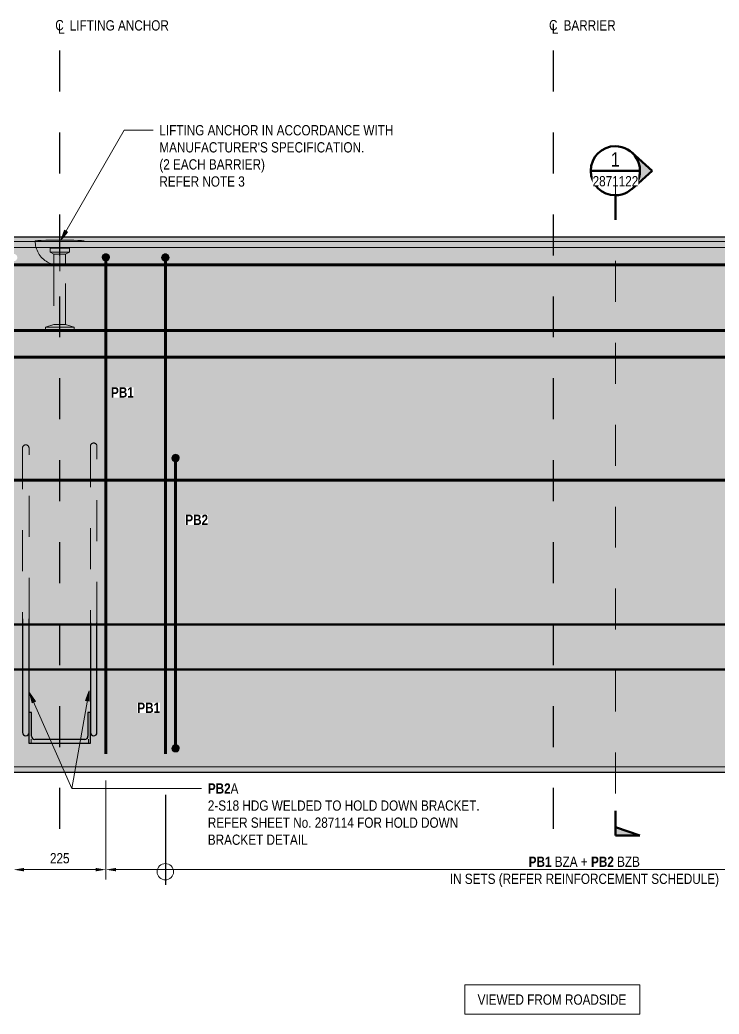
# Model space of a CAD drawing. Header units: metres. Extents: x 3.1 to 10.97, y 1.43 to 4.46.
# Drawn here: x 4.473 to 6.18, y 2.036 to 4.463 of the extents above; entities that cross this region are included whole.
import ezdxf

# ---------------------------------------------------------------- set-up
doc = ezdxf.new("R2010")
doc.units = ezdxf.units.M
for name, pattern in [('Dot_Section Line', [0.02, 0, -0.02]), ('JacobsCenter', [0.015000000000000001, 0.009000000000000003, -0.0015, 0.003, -0.0015]), ('JacobsDash', [0.0045000000000000005, 0.003, -0.0015])]:
    doc.linetypes.add(name, pattern=pattern)
doc.layers.get('Defpoints').update_dxf_attribs({"color": 41})
for name, color, linetype, lineweight in [('D-BDGE', 7, 'Continuous', 13), ('D-BDGE-LINE', 7, 'Continuous', 9), ('D-ENHA-ANNO-TEXT', 7, 'Continuous', 9), ('D-ENHA-GEN-LINE', 7, 'Continuous', 9), ('D-ENHA-TEXT', 7, 'Continuous', 9), ('D-ENHA-TEXT-DIMS', 7, 'Continuous', 9)]:
    doc.layers.add(name, color=color, linetype=linetype, lineweight=lineweight)
doc.styles.add('Arial Narrow', font='ARIALN.TTF', dxfattribs={"height": 0.03499999999999998})
doc.styles.add('Arial Narrow_1', font='ARIALN.TTF', dxfattribs={"height": 0.02499999999999999})
doc.styles.add('Arial Narrow_2', font='ARIALN.TTF', dxfattribs={"height": 0.0025})
doc.styles.add('Arial Narrow_B', font='ARIALNB.TTF', dxfattribs={"height": 0.025})
doc.dimstyles.new('Dimension_Standard_O__mm__1', dxfattribs={"dimscale": 0.3048, "dimtxt": 0.02558577434045649, "dimasz": 0.08202099737532807, "dimexe": 0.07874015748031493, "dimexo": 0.04921259842519685, "dimgap": 0.04921259842519685, "dimtad": 1, "dimdec": 0, "dimlfac": 1000, "dimzin": 0, "dimdsep": 46, "dimtxsty": 'Arial Narrow_1', "dimsah": 1, "dimcen": 0.09, "dimaunit": 1, "dimadec": 4, "dimazin": 0, "dimtfac": 1, "dimtdec": 4, "dimtix": 1, "dimtmove": 0, "dimatfit": 3, "dimfxl": 1, "dimtvp": 1, "dimtfill": 1, "dimtolj": 1, "dimtzin": 0, "dimlwd": 18, "dimlwe": 18, "dimarcsym": 2})

# ---------------------------------------------------------------- blocks, each defined once
blk = doc.blocks.new('B_Det_Reinf_Bar Section_2D - Reo Dot_Scale 10_Section-2703256-DRG-2871122 - ELEVATION - PRECAST MEDIUM PERFORMANCE LEVEL BARRIER TYPE - MPB-02-B')
at = {"layer": 'D-BDGE-LINE'}
blk.add_hatch(color=256, dxfattribs=at).paths.add_polyline_path([(6.767919558114954e-15, -0.008999999999994976), (0.002329371405929304, -0.008693332436596743), (0.004500000000006828, -0.007794228634055165), (0.006363961030685577, -0.006363961030674207), (0.007794228634066806, -0.004499999999994916), (0.008693332436608383, -0.002329371405917934), (0.009000000000006617, 4.060751734868973e-15), (0.008693332436608383, 0.00232937140592768), (0.007794228634066806, 0.004500000000004662), (0.006363961030686118, 0.006363961030683682), (0.004500000000006828, 0.00779422863406437), (0.002329371405929574, 0.008693332436606489), (6.767919558114954e-15, 0.009000000000004721), (-0.002329371405915497, 0.00869333243660703), (-0.004499999999993021, 0.007794228634065182), (-0.00636396103067177, 0.006363961030683952), (-0.007794228634053, 0.004500000000005204), (-0.008693332436594847, 0.00232937140592768), (-0.00899999999999281, 4.331468517193571e-15), (-0.008627200758754712, -0.002489027399461752), (-0.007794228634053, -0.004499999999995458), (-0.006363961030672853, -0.006363961030673124), (-0.004499999999993021, -0.007794228634055165), (-0.002329371405915227, -0.008693332436596743)])
for centre, start, end in [((0, 5.273116942094194e-19), 359.9999999999996, 179.9999999999998), ((0, -5.301757367460423e-19), 179.9999999999998, 359.9999999999993)]:
    blk.add_arc(centre, 0.009000000000000006, start, end, dxfattribs=at)
blk = doc.blocks.new('Drafting View - sectionTail-4870194-DRG-2871122 - ELEVATION - PRECAST MEDIUM PERFORMANCE LEVEL BARRIER TYPE - MPB-02-B')
at = {"layer": 'D-ENHA-ANNO-TEXT'}
blk.add_hatch(color=256, dxfattribs=at).paths.add_polyline_path([(-0.005999999999999978, 0.006000000000000027), (-0.003999999999999977, 5.287437154777308e-18), (-0.005999999999999979, 2.326472348102016e-17)])
at = {"layer": 'D-ENHA-ANNO-TEXT', "lineweight": 50}
for p, q in [((-0.005999999999999977, 0.006000000000000042), (-0.005999999999999979, 2.326472348102016e-17)), ((-0.003999999999999977, 5.287437154777308e-18), (-0.005999999999999978, 0.006000000000000027)), ((-0.005999999999999979, 2.326472348102016e-17), (-0.003999999999999977, 5.287437154777308e-18)), ((-0.005999999999999979, 2.079979685531878e-17), (0, 1.338093660713722e-18))]:
    blk.add_line(p, q, dxfattribs=at)
blk = doc.blocks.new('Drafting View - SectionHead-4898858-DRG-2871122 - ELEVATION - PRECAST MEDIUM PERFORMANCE LEVEL BARRIER TYPE - MPB-02-B')
at = {"layer": 'D-ENHA-ANNO-TEXT'}
h = blk.add_hatch(color=256, dxfattribs=at)
edge = h.paths.add_edge_path()
edge.add_line((-0.001999999999999969, 0.009000000000000005), (0.002472438688581585, 0.004002715195407355))
edge.add_arc((-0.001999999999999989, 2.009226118815377e-17), 0.00599999999999998, 41.82770747606521, 138.1722925239356)
edge.add_line((-0.00647243868858154, 0.004002715195407331), (-0.001999999999999968, 0.009000000000000005))
at = {"layer": 'D-ENHA-ANNO-TEXT', "lineweight": 50}
for p, q in [((-0.001999999999999968, 0.009000000000000005), (-0.00647243868858154, 0.004002715195407331)), ((0.002472438688581585, 0.004002715195407355), (-0.001999999999999969, 0.009000000000000005)), ((0.003999999999999997, 4.260466872653294e-17), (0.009999999999999997, 2.168988129606749e-17))]:
    blk.add_line(p, q, dxfattribs=at)
for centre, start, end in [((-0.00199999999999999, 1.903242990425817e-17), 359.9999999999994, 179.9999999999997), ((-0.001999999999999989, 4.934127034536352e-18), 179.9999999999996, 359.9999999999996)]:
    blk.add_arc(centre, 0.005999999999999991, start, end, dxfattribs=at)
blk = doc.blocks.new('SYM_ANO_Barrier_LiftingHook_CS - Barrier_LiftingHook-3065844-DRG-2871122 - ELEVATION - PRECAST MEDIUM PERFORMANCE LEVEL BARRIER TYPE - MPB-02-B')
at = {"layer": 'D-ENHA-GEN-LINE', "linetype": 'JacobsDash'}
for p, q in [((-0.005825960594715209, 0.0006371081662707314), (-0.006000309690159206, 0.0005972222222251211)), ((-0.005313045844078125, 0.0006746760842300627), (-0.005825960594715214, 0.0006371081662707309)), ((-0.004491374179183393, 0.0007077426652629613), (-0.005313045844077933, 0.0006746760842300689)), ((-0.003408698170548321, 0.0007343861998717282), (-0.004491374179185306, 0.0007077426652628809)), ((-0.002127939012445208, 0.0007530582626696955), (-0.003408698170564734, 0.0007343861998715137)), ((-0.0007235297717087187, 0.0007626737012388135), (-0.002127939012431997, 0.0007530582626700263)), ((0.0007229103913756694, 0.0007626737012389357), (-0.0007235297716908704, 0.0007626737012389357)), ((-3.096901587356272e-07, -0.006784693707594565), (-3.096901587356272e-07, 0.001969845714563886)), ((0.002127319632079683, 0.000753058262670262), (0.0007229103913510606, 0.000762673701239086)), ((0.003408078790218821, 0.0007343861998719226), (0.002127319632063511, 0.000753058262670626)), ((0.004490754798868225, 0.0007077426652628623), (0.00340807879022341, 0.0007343861998719016)), ((0.005312426463760563, 0.0006746760842300507), (0.004490754798870601, 0.0007077426652627585)), ((0.005825341214397408, 0.0006371081662707316), (0.005312426463760326, 0.0006746760842300611)), ((0.005999690309841106, 0.0005972222222250608), (0.005825341214397414, 0.0006371081662707314)), ((-0.002350309690159203, -0.00120277777777577), (-0.002350309690159203, -0.002128416652289006)), ((0.002349690309841109, -0.00120277777777707), (-0.002350309690159202, -0.00120277777777577)), ((0.002349690309838533, -0.002128416652290305), (-0.002350309690159202, -0.002128416652290305)), ((-0.002350309690159203, -0.002128416652289006), (-0.001400309690159351, -0.002676899408019204)), ((0.001399690309840904, -0.002676899408019203), (0.002349690309838529, -0.002128416652290308)), ((0.002349690309840784, -0.002128416652289006), (0.002349690309841109, -0.00120277777777707)), ((0.001399690309838654, -0.002676899408020502), (-0.001400309690157101, -0.002676899408020502)), ((-0.001400309690159352, -0.002676899408019202), (-0.001400309690159352, -0.005237165916272176)), ((0.001399690309840878, -0.005237149402329294), (0.001399690309840905, -0.002676899408019202)), ((-0.001400309690159352, -0.005237165916272176), (-0.001400309690159352, -0.01982467492454532)), ((0.001399690309840892, -0.01982467492454533), (0.001399690309840906, -0.005237149402329283)), ((-0.001400309690159352, -0.01982467492454532), (-0.003500309690159189, -0.02046670935560924)), ((0.003499690309840712, -0.02046670935561054), (-0.003500309690163432, -0.02046670935561054)), ((-0.003500309690159186, -0.02046670935560924), (-0.003500309690159186, -0.02120277777777555)), ((-0.003500309690159186, -0.02120277777777555), (0.003499690309840712, -0.02120277777777555)), ((0.001399690309845143, -0.01982467492454662), (-0.001400309690159352, -0.01982467492454662)), ((0.003499690309840711, -0.02046670935560924), (0.001399690309840892, -0.01982467492454532)), ((0.003499690309840712, -0.02120277777777555), (0.003499690309840712, -0.02046670935560924))]:
    blk.add_line(p, q, dxfattribs=at)
blk.add_arc((-3.44100176372919e-07, 0.0005971878122075771), 0.005999965590081505, 179.9996714066525, 0.0003288430973885436, dxfattribs=at)
for major_axis, ratio, start_param, end_param in [((0.006000000000000017, 0), 0.02776706724027967, 3.146393588788662, 4.712388980384708), ((-0.005999999999999991, 3.673940397442054e-19), 0.02776706724027981, 1.570796326794916, 3.141592653602437)]:
    blk.add_ellipse((-3.096901588845214e-07, 0.0005972222222229539), major_axis=major_axis, ratio=ratio, start_param=start_param, end_param=end_param, dxfattribs=at)
blk = doc.blocks.new('CS_Annot_Centreline Symbol3 - CS_Annot_Centreline Symbol-5905071-DRG-2871122 - ELEVATION - PRECAST MEDIUM PERFORMANCE LEVEL BARRIER TYPE - MPB-02-B')
at = {"layer": 'D-ENHA-GEN-LINE', "char_height": 0.0025, "attachment_point": 1, "style": 'Arial Narrow_2'}
for s, insert, width in [('C  ', (-0.001093037785933506, 0.004762522620760218), 0.00440928125), ('L', (-0.000410444531309655, 0.003917079901844562), 0.00192405)]:
    blk.add_mtext(s, dxfattribs=dict(at, insert=insert, width=width))
blk = doc.blocks.new('DIMBLOCK9-DRG-2871122 - ELEVATION - PRECAST MEDIUM PERFORMANCE LEVEL BARRIER TYPE - MPB-02-B')
at = {"layer": 'D-ENHA-TEXT-DIMS', "color": 0, "lineweight": 18, "transparency": 16777216}
for p, q in [((4.683003870350336, 2.606934265813746), (4.683003870350336, 2.364976872563124)), ((6.868003870350332, 2.606934265813738), (6.868003870350332, 2.364976872563124)), ((4.708003870350336, 2.388976872563124), (6.843003870350332, 2.388976872563124))]:
    blk.add_line(p, q, dxfattribs=at)
at = {"layer": 'D-ENHA-TEXT-DIMS', "color": 0, "transparency": 16777216}
for points in [[(4.708003870350336, 2.393143539229791), (4.708003870350336, 2.384810205896458), (4.683003870350336, 2.388976872563124)], [(6.843003870350332, 2.393143539229791), (6.843003870350332, 2.384810205896458), (6.868003870350332, 2.388976872563124)]]:
    blk.add_solid(points, dxfattribs=at)
at = {"layer": 'Defpoints', "color": 0, "transparency": 16777216}
for p in [(4.683003870350336, 2.621934265813746), (6.868003870350332, 2.621934265813738), (6.868003870350332, 2.388976872563124)]:
    blk.add_point(p, dxfattribs=at)
at = {"layer": 'D-ENHA-TEXT-DIMS', "color": 0, "lineweight": 18, "transparency": 16777216, "insert": (5.775503870350335, 2.418821688388499), "char_height": 0.02499999999999999, "attachment_point": 5, "style": 'Arial Narrow_1', "bg_fill": 3, "box_fill_scale": 1.1, "bg_fill_color": 256, "bg_fill_true_color": 13158600, "bg_fill_transparency": 0}
blk.add_mtext('\\A1;\u200e', dxfattribs=at)
blk = doc.blocks.new('DIMBLOCK12-DRG-2871122 - ELEVATION - PRECAST MEDIUM PERFORMANCE LEVEL BARRIER TYPE - MPB-02-B')
at = {"layer": 'D-ENHA-TEXT-DIMS', "color": 0, "lineweight": 18, "transparency": 16777216}
for p, q in [((4.458003870350336, 2.606934265813746), (4.458003870350336, 2.364976872563124)), ((4.683003870350336, 2.574808617243626), (4.683003870350336, 2.364976872563124)), ((4.483003870350337, 2.388976872563124), (4.658003870350336, 2.388976872563124))]:
    blk.add_line(p, q, dxfattribs=at)
at = {"layer": 'D-ENHA-TEXT-DIMS', "color": 0, "transparency": 16777216}
for points in [[(4.483003870350337, 2.393143539229791), (4.483003870350337, 2.384810205896458), (4.458003870350336, 2.388976872563124)], [(4.658003870350336, 2.393143539229791), (4.658003870350336, 2.384810205896458), (4.683003870350336, 2.388976872563124)]]:
    blk.add_solid(points, dxfattribs=at)
at = {"layer": 'Defpoints', "color": 0, "transparency": 16777216}
for p in [(4.458003870350336, 2.621934265813746), (4.683003870350336, 2.589808617243626), (4.683003870350336, 2.388976872563124)]:
    blk.add_point(p, dxfattribs=at)
at = {"layer": 'D-ENHA-TEXT-DIMS', "color": 0, "lineweight": 18, "transparency": 16777216, "insert": (4.570503870350336, 2.416741197256167), "char_height": 0.02499999999999999, "width": 0.0570197256730173, "attachment_point": 5, "style": 'Arial Narrow_1', "bg_fill": 3, "box_fill_scale": 1.1, "bg_fill_color": 256, "bg_fill_true_color": 13158600, "bg_fill_transparency": 0}
blk.add_mtext('\\A1;225', dxfattribs=at)

msp = doc.modelspace()

# ---------------------------------------------------------------- hatches: boundary and pattern name
at = {"layer": 'D-BDGE-LINE', "true_color": 0xffffff}
h = msp.add_hatch(color=7, dxfattribs=at)
h.paths.add_polyline_path([(3.385503870350331, 2.987432099418935), (8.165503870350339, 2.987432099418935), (8.165503870350339, 3.932432099418929), (3.385503870350333, 3.932432099418929), (3.385503870350333, 3.2539046618931)])
h.paths.add_polyline_path([(8.048259892536036, 3.384914870486287), (8.045930521130115, 3.385221538049686), (8.043759892536038, 3.386120641852227), (8.041895931505358, 3.387550909455608), (8.040465663901976, 3.389414870486289), (8.039566560099434, 3.391585499080364), (8.03925989253604, 3.393914870486287), (8.039566560099434, 3.39624424189221), (8.040465663901978, 3.398414870486287), (8.041895931505358, 3.400278831516966), (8.043759892536038, 3.401709099120346), (8.045930521130115, 3.402608202922889), (8.048259892536036, 3.402914870486287), (8.05058926394196, 3.402608202922889), (8.052759892536038, 3.401709099120347), (8.054623853566719, 3.400278831516964), (8.056054121170098, 3.398414870486287), (8.056953224972638, 3.396244241892213), (8.057259892536036, 3.393914870486292), (8.056953224972638, 3.391585499080364), (8.056054121170098, 3.389414870486287), (8.054623853566715, 3.387550909455607), (8.052759892536038, 3.386120641852228), (8.05058926394196, 3.385221538049686)])
h.paths.add_polyline_path([(7.303259892536037, 3.38491487048629), (7.300930521130113, 3.385221538049689), (7.298759892536036, 3.38612064185223), (7.296895931505358, 3.38755090945561), (7.295465663901979, 3.389414870486289), (7.294566560099435, 3.391585499080367), (7.294259892536036, 3.393914870486286), (7.294566560099435, 3.396244241892213), (7.295465663901976, 3.39841487048629), (7.296895931505358, 3.400278831516969), (7.298759892536036, 3.40170909912035), (7.300930521130114, 3.402608202922892), (7.303259892536037, 3.40291487048629), (7.30558926394196, 3.402608202922892), (7.307759892536037, 3.40170909912035), (7.309623853566716, 3.400278831516969), (7.311054121170097, 3.39841487048629), (7.31195322497264, 3.396244241892211), (7.312259892536037, 3.393914870486289), (7.31195322497264, 3.391585499080367), (7.311054121170097, 3.38941487048629), (7.309623853566718, 3.387550909455613), (7.307759892536037, 3.38612064185223), (7.305589263941958, 3.385221538049688)])
h.paths.add_polyline_path([(6.273259892536037, 3.384914870486294), (6.270930521130114, 3.385221538049692), (6.268759892536036, 3.386120641852234), (6.266895931505357, 3.387550909455615), (6.265465663901977, 3.389414870486294), (6.264566560099435, 3.391585499080371), (6.264259892536036, 3.393914870486293), (6.264566560099435, 3.396244241892216), (6.265465663901974, 3.398414870486292), (6.266895931505357, 3.400278831516973), (6.268759892536036, 3.401709099120354), (6.270930521130114, 3.402608202922895), (6.273259892536035, 3.402914870486293), (6.275589263941958, 3.402608202922895), (6.277759892536036, 3.401709099120354), (6.279623853566716, 3.400278831516972), (6.281054121170095, 3.398414870486294), (6.281953224972638, 3.396244241892215), (6.282259892536035, 3.393914870486291), (6.281953224972638, 3.391585499080371), (6.281054121170095, 3.389414870486294), (6.279623853566714, 3.387550909455613), (6.277759892536036, 3.386120641852234), (6.275589263941961, 3.385221538049692)])
h.paths.add_polyline_path([(4.853259892536034, 3.384914870486299), (4.850930521130113, 3.385221538049697), (4.848759892536034, 3.386120641852239), (4.846895931505355, 3.38755090945562), (4.845465663901974, 3.389414870486298), (4.844566560099432, 3.391585499080376), (4.844259892536034, 3.3939148704863), (4.844566560099432, 3.396244241892222), (4.845465663901973, 3.398414870486298), (4.846895931505355, 3.400278831516978), (4.848759892536034, 3.401709099120358), (4.850930521130111, 3.4026082029229), (4.853259892536034, 3.402914870486298), (4.855589263941957, 3.402608202922901), (4.857759892536034, 3.401709099120358), (4.859623853566713, 3.400278831516978), (4.861054121170094, 3.398414870486298), (4.861953224972636, 3.396244241892222), (4.862259892536034, 3.393914870486301), (4.861953224972636, 3.391585499080376), (4.861054121170094, 3.389414870486299), (4.859623853566713, 3.38755090945562), (4.857759892536034, 3.386120641852239), (4.855589263941957, 3.385221538049697)])
h.paths.add_polyline_path([(4.173259892536034, 3.384914870486301), (4.170930521130112, 3.385221538049699), (4.168759892536032, 3.386120641852241), (4.166895931505355, 3.387550909455622), (4.165465663901974, 3.389414870486301), (4.164566560099432, 3.391585499080378), (4.164259892536034, 3.3939148704863), (4.164566560099432, 3.396244241892223), (4.165465663901974, 3.3984148704863), (4.166895931505355, 3.400278831516979), (4.168759892536034, 3.401709099120361), (4.170930521130112, 3.402608202922902), (4.173259892536034, 3.4029148704863), (4.175589263941957, 3.402608202922902), (4.177759892536034, 3.401709099120361), (4.179623853566714, 3.400278831516979), (4.181054121170094, 3.3984148704863), (4.181953224972635, 3.396244241892224), (4.182259892536034, 3.393914870486301), (4.181953224972635, 3.391585499080378), (4.181054121170094, 3.389414870486301), (4.179623853566712, 3.387550909455621), (4.177759892536034, 3.386120641852241), (4.175589263941956, 3.385221538049699)])
h.paths.add_polyline_path([(3.533259892536034, 3.384914870486301), (3.530930521130112, 3.385221538049699), (3.528759892536034, 3.386120641852241), (3.526895931505354, 3.387550909455622), (3.525465663901973, 3.389414870486302), (3.524566560099432, 3.391585499080378), (3.524259892536033, 3.393914870486301), (3.524566560099432, 3.396244241892224), (3.525465663901973, 3.398414870486302), (3.526895931505354, 3.400278831516981), (3.528759892536034, 3.401709099120361), (3.530930521130112, 3.402608202922903), (3.533259892536034, 3.402914870486301), (3.535589263941957, 3.402608202922903), (3.537759892536034, 3.401709099120361), (3.539623853566713, 3.400278831516979), (3.541054121170094, 3.398414870486301), (3.541953224972635, 3.396244241892225), (3.542259892536033, 3.393914870486302), (3.541953224972635, 3.391585499080378), (3.541054121170094, 3.389414870486302), (3.539623853566712, 3.387550909455622), (3.537759892536034, 3.386120641852242), (3.535589263941959, 3.3852215380497)])
h.paths.add_polyline_path([(8.132003870350339, 3.654172198370424), (8.129674498944416, 3.654478865933822), (8.127503870350338, 3.655377969736364), (8.125639909319657, 3.656808237339746), (8.124209641716279, 3.658672198370423), (8.123310537913735, 3.660842826964501), (8.12300387035034, 3.663172198370421), (8.123310537913735, 3.665501569776346), (8.124209641716277, 3.667672198370417), (8.125639909319661, 3.669536159401103), (8.127503870350344, 3.670966427004487), (8.129674498944416, 3.671865530807025), (8.132003870350339, 3.672172198370423), (8.134333241756261, 3.671865530807025), (8.136503870350339, 3.670966427004484), (8.138367831381018, 3.669536159401103), (8.139798098984398, 3.667672198370424), (8.14069720278694, 3.665501569776346), (8.141003870350337, 3.663172198370426), (8.14069720278694, 3.660842826964501), (8.1397980989844, 3.658672198370426), (8.138367831381018, 3.656808237339746), (8.136503870350339, 3.655377969736364), (8.134333241756261, 3.654478865933822)])
h.paths.add_polyline_path([(3.414003870350335, 3.654172198370431), (3.411674498944411, 3.654478865933829), (3.409503870350334, 3.65537796973637), (3.407639909319655, 3.656808237339751), (3.406209641716274, 3.65867219837043), (3.405310537913733, 3.660842826964508), (3.405003870350334, 3.663172198370432), (3.405310537913733, 3.665501569776354), (3.406209641716274, 3.667672198370431), (3.407639909319655, 3.66953615940111), (3.409503870350334, 3.670966427004491), (3.411674498944412, 3.671865530807032), (3.414003870350335, 3.67217219837043), (3.416333241756257, 3.671865530807032), (3.418503870350334, 3.67096642700449), (3.420367831381014, 3.669536159401109), (3.421798098984394, 3.66767219837043), (3.422697202786936, 3.665501569776354), (3.423003870350334, 3.663172198370431), (3.422697202786936, 3.660842826964508), (3.421798098984394, 3.65867219837043), (3.420367831381013, 3.656808237339751), (3.418503870350334, 3.65537796973637), (3.416333241756258, 3.654478865933829)])
h.paths.add_polyline_path([(8.023259892536037, 3.874045803049845), (8.020930521130115, 3.874352470613243), (8.018759892536037, 3.875251574415784), (8.01689593150536, 3.876681842019165), (8.015465663901978, 3.878545803049844), (8.014566560099436, 3.880716431643921), (8.014259892536037, 3.883045803049844), (8.014566560099436, 3.885375174455767), (8.015465663901978, 3.887545803049841), (8.01689593150536, 3.889409764080523), (8.018759892536037, 3.890840031683905), (8.020930521130115, 3.891739135486445), (8.023259892536037, 3.892045803049844), (8.025589263941962, 3.891739135486445), (8.02775989253604, 3.890840031683904), (8.029623853566719, 3.889409764080523), (8.031054121170099, 3.887545803049844), (8.03195322497264, 3.885375174455766), (8.032259892536038, 3.883045803049843), (8.03195322497264, 3.880716431643921), (8.031054121170099, 3.878545803049844), (8.029623853566717, 3.876681842019164), (8.02775989253604, 3.875251574415783), (8.025589263941962, 3.874352470613243)])
h.paths.add_polyline_path([(7.278259892536038, 3.874045803049846), (7.275930521130115, 3.874352470613244), (7.273759892536037, 3.875251574415786), (7.271895931505359, 3.876681842019166), (7.270465663901978, 3.878545803049846), (7.269566560099436, 3.880716431643923), (7.269259892536038, 3.883045803049849), (7.269566560099436, 3.885375174455768), (7.270465663901976, 3.887545803049843), (7.271895931505359, 3.889409764080525), (7.273759892536037, 3.890840031683906), (7.275930521130115, 3.891739135486448), (7.278259892536038, 3.892045803049846), (7.280589263941961, 3.891739135486447), (7.282759892536038, 3.890840031683906), (7.284623853566718, 3.889409764080525), (7.286054121170097, 3.887545803049846), (7.286953224972639, 3.885375174455772), (7.287259892536038, 3.883045803049845), (7.286953224972639, 3.880716431643923), (7.286054121170097, 3.878545803049846), (7.284623853566715, 3.876681842019165), (7.282759892536038, 3.875251574415786), (7.280589263941958, 3.874352470613244)])
h.paths.add_polyline_path([(7.093003870350344, 3.874045803049848), (7.090674498944423, 3.874352470613246), (7.088503870350346, 3.875251574415788), (7.086639909319666, 3.876681842019168), (7.085209641716286, 3.878545803049847), (7.084310537913742, 3.880716431643925), (7.084003870350346, 3.88304580304985), (7.084310537913742, 3.885375174455771), (7.085209641716284, 3.887545803049846), (7.086639909319666, 3.889409764080527), (7.088503870350346, 3.890840031683908), (7.090674498944423, 3.891739135486449), (7.093003870350344, 3.892045803049847), (7.095333241756268, 3.891739135486449), (7.097503870350345, 3.890840031683908), (7.099367831381024, 3.889409764080526), (7.100798098984405, 3.887545803049847), (7.101697202786947, 3.885375174455772), (7.102003870350345, 3.883045803049845), (7.101697202786947, 3.880716431643925), (7.100798098984405, 3.878545803049848), (7.099367831381024, 3.876681842019168), (7.097503870350345, 3.875251574415788), (7.095333241756269, 3.874352470613246)])
h.paths.add_polyline_path([(6.868003870350343, 3.874045803049848), (6.86567449894442, 3.874352470613246), (6.863503870350343, 3.875251574415788), (6.861639909319663, 3.876681842019168), (6.860209641716283, 3.878545803049846), (6.85931053791374, 3.880716431643925), (6.859003870350342, 3.88304580304985), (6.85931053791374, 3.885375174455771), (6.860209641716283, 3.887545803049847), (6.861639909319663, 3.889409764080527), (6.863503870350343, 3.890840031683908), (6.86567449894442, 3.89173913548645), (6.868003870350343, 3.892045803049847), (6.870333241756265, 3.891739135486449), (6.872503870350343, 3.890840031683908), (6.87436783138102, 3.889409764080527), (6.875798098984402, 3.887545803049847), (6.876697202786945, 3.885375174455771), (6.877003870350341, 3.883045803049845), (6.876697202786945, 3.880716431643925), (6.875798098984402, 3.878545803049848), (6.874367831381021, 3.876681842019168), (6.872503870350343, 3.875251574415788), (6.870333241756263, 3.874352470613246)])
h.paths.add_polyline_path([(6.248259892536036, 3.87404580304985), (6.245930521130113, 3.874352470613248), (6.243759892536035, 3.87525157441579), (6.241895931505358, 3.87668184201917), (6.240465663901976, 3.878545803049849), (6.239566560099434, 3.880716431643927), (6.239259892536037, 3.883045803049849), (6.239566560099434, 3.885375174455773), (6.240465663901976, 3.88754580304985), (6.241895931505358, 3.889409764080529), (6.243759892536035, 3.89084003168391), (6.245930521130113, 3.891739135486452), (6.248259892536035, 3.89204580304985), (6.250589263941959, 3.891739135486452), (6.252759892536035, 3.89084003168391), (6.254623853566716, 3.889409764080528), (6.256054121170096, 3.88754580304985), (6.256953224972637, 3.885375174455772), (6.257259892536036, 3.883045803049846), (6.256953224972637, 3.880716431643927), (6.256054121170096, 3.878545803049851), (6.254623853566716, 3.876681842019172), (6.252759892536035, 3.87525157441579), (6.250589263941958, 3.874352470613248)])
h.paths.add_polyline_path([(4.828259892536034, 3.874045803049855), (4.825930521130113, 3.874352470613253), (4.823759892536035, 3.875251574415794), (4.821895931505356, 3.876681842019175), (4.820465663901975, 3.878545803049854), (4.819566560099434, 3.880716431643931), (4.819259892536035, 3.883045803049854), (4.819632691777273, 3.885534830449321), (4.820465663901975, 3.887545803049855), (4.821895931505356, 3.889409764080534), (4.823759892536035, 3.890840031683914), (4.825930521130112, 3.891739135486457), (4.828259892536034, 3.892045803049854), (4.830589263941958, 3.891739135486456), (4.832759892536035, 3.890840031683914), (4.834623853566714, 3.889409764080533), (4.836054121170095, 3.887545803049854), (4.836953224972636, 3.885375174455777), (4.837259892536035, 3.883045803049854), (4.836953224972636, 3.880716431643931), (4.836054121170095, 3.878545803049855), (4.834623853566713, 3.876681842019175), (4.832759892536035, 3.875251574415794), (4.830589263941957, 3.874352470613253)])
h.paths.add_polyline_path([(4.683003870350344, 3.874045803049855), (4.68067449894442, 3.874352470613254), (4.678503870350345, 3.875251574415795), (4.676624904255286, 3.876701396999796), (4.675209641716285, 3.878545803049855), (4.674310537913743, 3.880716431643933), (4.674003870350345, 3.883045803049852), (4.674310537913742, 3.885375174455778), (4.675209641716283, 3.887545803049855), (4.676639909319665, 3.889409764080534), (4.678503870350345, 3.890840031683915), (4.680674498944422, 3.891739135486457), (4.683003870350344, 3.892045803049855), (4.685333241756267, 3.891739135486457), (4.687503870350344, 3.890840031683915), (4.689367831381023, 3.889409764080534), (4.690798098984404, 3.887545803049855), (4.691697202786945, 3.885375174455779), (4.692003870350344, 3.883045803049854), (4.691697202786945, 3.880716431643933), (4.690798098984404, 3.878545803049855), (4.689367831381023, 3.876681842019176), (4.687503870350344, 3.875251574415795), (4.685333241756267, 3.874352470613254)])
h.paths.add_polyline_path([(4.458003870350344, 3.874045803049855), (4.455674498944423, 3.874352470613254), (4.453503870350344, 3.875251574415795), (4.451639909319666, 3.876681842019176), (4.450209641716286, 3.878545803049855), (4.449310537913743, 3.880716431643933), (4.449003870350345, 3.883045803049855), (4.449310537913743, 3.885375174455778), (4.450209641716285, 3.887545803049855), (4.451639909319666, 3.889409764080535), (4.453503870350344, 3.890840031683915), (4.455674498944423, 3.891739135486457), (4.458003870350344, 3.892045803049854), (4.460333241756268, 3.891739135486457), (4.462503870350345, 3.890840031683915), (4.464367831381024, 3.889409764080534), (4.465798098984405, 3.887545803049855), (4.466697202786947, 3.885375174455778), (4.467003870350345, 3.883045803049857), (4.466697202786947, 3.880716431643933), (4.465798098984405, 3.878545803049855), (4.464367831381024, 3.876681842019177), (4.462503870350345, 3.875251574415795), (4.460333241756268, 3.874352470613254)])
h.paths.add_polyline_path([(3.508259892536034, 3.874045803049857), (3.505930521130112, 3.874352470613255), (3.503759892536034, 3.875251574415797), (3.501895931505354, 3.876681842019178), (3.500465663901974, 3.878545803049857), (3.499566560099432, 3.880716431643934), (3.499259892536034, 3.883045803049856), (3.499566560099432, 3.88537517445578), (3.500465663901974, 3.887545803049857), (3.501895931505354, 3.889409764080536), (3.503759892536034, 3.890840031683916), (3.50593052113011, 3.891739135486458), (3.508259892536034, 3.892045803049856), (3.510589263941957, 3.891739135486458), (3.512759892536033, 3.890840031683916), (3.514623853566713, 3.889409764080535), (3.516054121170094, 3.887545803049857), (3.516953224972636, 3.88537517445578), (3.517259892536034, 3.883045803049857), (3.516953224972636, 3.880716431643934), (3.516054121170094, 3.878545803049857), (3.514623853566714, 3.876681842019179), (3.512759892536033, 3.875251574415797), (3.510589263941955, 3.874352470613255)])
h.paths.add_polyline_path([(4.148259892536034, 3.874045803049857), (4.145930521130111, 3.874352470613255), (4.143759892536034, 3.875251574415797), (4.141895931505355, 3.876681842019178), (4.140465663901973, 3.878545803049857), (4.139566560099432, 3.880716431643934), (4.139259892536034, 3.883045803049856), (4.139566560099432, 3.88537517445578), (4.140465663901973, 3.887545803049856), (4.141895931505355, 3.889409764080536), (4.143759892536034, 3.890840031683916), (4.145930521130111, 3.891739135486458), (4.148259892536033, 3.892045803049856), (4.150589263941956, 3.891739135486458), (4.152759892536034, 3.890840031683916), (4.154623853566713, 3.889409764080535), (4.156054121170094, 3.887545803049857), (4.156953224972635, 3.88537517445578), (4.157259892536033, 3.883045803049857), (4.156953224972635, 3.880716431643934), (4.156054121170094, 3.878545803049857), (4.154623853566713, 3.876681842019178), (4.152759892536034, 3.875251574415798), (4.150589263941955, 3.874352470613255)])
h = msp.add_hatch(color=7, dxfattribs=at)
h.paths.add_polyline_path([(3.385503870350331, 2.626934265813731), (8.165503870350339, 2.626934265813731), (8.165503870350339, 2.987432099418935), (3.385503870350331, 2.987432099418935), (3.385503870350331, 2.676198663905498)])
h.paths.add_polyline_path([(8.048259892536036, 2.676198663905484), (8.045930521130115, 2.676505331468882), (8.043759892536038, 2.677404435271424), (8.041895931505358, 2.678834702874805), (8.040465663901976, 2.680698663905486), (8.039566560099434, 2.682869292499562), (8.03925989253604, 2.685198663905484), (8.039566560099434, 2.687528035311407), (8.040465663901976, 2.689698663905482), (8.041895931505358, 2.691562624936163), (8.043759892536038, 2.692992892539544), (8.045930521130114, 2.693891996342086), (8.048259892536036, 2.694198663905484), (8.05058926394196, 2.693891996342086), (8.052759892536038, 2.692992892539544), (8.054623853566717, 2.691562624936163), (8.056054121170098, 2.689698663905484), (8.056953224972638, 2.687528035311407), (8.057259892536036, 2.685198663905483), (8.056953224972638, 2.682869292499562), (8.056054121170098, 2.680698663905484), (8.054623853566717, 2.678834702874806), (8.052759892536038, 2.677404435271424), (8.05058926394196, 2.676505331468883)])
h.paths.add_polyline_path([(7.303259892536035, 2.676198663905486), (7.300930521130113, 2.676505331468884), (7.298759892536035, 2.677404435271427), (7.296895931505356, 2.678834702874807), (7.295465663901974, 2.680698663905487), (7.294566560099432, 2.682869292499563), (7.294259892536035, 2.685198663905482), (7.294566560099432, 2.687528035311409), (7.295465663901976, 2.689698663905488), (7.296895931505356, 2.691562624936165), (7.298759892536035, 2.692992892539546), (7.300930521130113, 2.693891996342088), (7.303259892536035, 2.694198663905486), (7.305589263941958, 2.693891996342088), (7.307759892536036, 2.692992892539546), (7.309623853566714, 2.691562624936166), (7.311054121170096, 2.689698663905486), (7.311953224972637, 2.687528035311411), (7.312259892536035, 2.685198663905485), (7.311953224972637, 2.682869292499563), (7.311054121170096, 2.680698663905487), (7.309623853566716, 2.678834702874808), (7.307759892536036, 2.677404435271426), (7.305589263941958, 2.676505331468885)])
h.paths.add_polyline_path([(6.273259892536033, 2.676198663905491), (6.27093052113011, 2.676505331468889), (6.268759892536034, 2.677404435271431), (6.266895931505355, 2.678834702874811), (6.265465663901974, 2.680698663905489), (6.264566560099432, 2.682869292499567), (6.264259892536034, 2.685198663905486), (6.264566560099432, 2.687528035311413), (6.265465663901972, 2.689698663905491), (6.266895931505355, 2.69156262493617), (6.268759892536034, 2.692992892539551), (6.270930521130111, 2.693891996342092), (6.273259892536033, 2.69419866390549), (6.275589263941956, 2.693891996342092), (6.277759892536034, 2.692992892539551), (6.279623853566711, 2.691562624936169), (6.281054121170094, 2.689698663905491), (6.281953224972635, 2.687528035311412), (6.282259892536033, 2.685198663905493), (6.281953224972635, 2.682869292499567), (6.281054121170094, 2.680698663905491), (6.279623853566714, 2.678834702874812), (6.277759892536034, 2.677404435271431), (6.275589263941958, 2.67650533146889)])
h.paths.add_polyline_path([(4.853259892536032, 2.676198663905495), (4.850930521130111, 2.676505331468893), (4.848759892536031, 2.677404435271435), (4.846895931505354, 2.678834702874815), (4.845465663901972, 2.680698663905495), (4.844566560099431, 2.682869292499572), (4.844259892536033, 2.685198663905493), (4.844566560099431, 2.687528035311417), (4.845465663901972, 2.689698663905494), (4.846895931505354, 2.691562624936174), (4.848759892536032, 2.692992892539554), (4.85093052113011, 2.693891996342097), (4.853259892536032, 2.694198663905495), (4.855589263941956, 2.693891996342096), (4.857759892536032, 2.692992892539555), (4.859623853566712, 2.691562624936173), (4.861054121170093, 2.689698663905495), (4.861953224972634, 2.687528035311417), (4.862259892536032, 2.685198663905494), (4.861953224972634, 2.682869292499572), (4.861054121170093, 2.680698663905495), (4.859623853566712, 2.678834702874816), (4.857759892536032, 2.677404435271435), (4.855589263941954, 2.676505331468893)])
h.paths.add_polyline_path([(4.173259892536032, 2.676198663905497), (4.170930521130108, 2.676505331468896), (4.168759892536031, 2.677404435271437), (4.166895931505352, 2.678834702874818), (4.165465663901972, 2.680698663905497), (4.16456656009943, 2.682869292499575), (4.164259892536031, 2.685198663905497), (4.16456656009943, 2.68752803531142), (4.165465663901971, 2.689698663905496), (4.166895931505352, 2.691562624936177), (4.168759892536031, 2.692992892539557), (4.170930521130109, 2.693891996342099), (4.173259892536032, 2.694198663905497), (4.175589263941954, 2.693891996342099), (4.177759892536032, 2.692992892539557), (4.17962385356671, 2.691562624936176), (4.181054121170091, 2.689698663905498), (4.181953224972633, 2.687528035311421), (4.182259892536032, 2.685198663905499), (4.181953224972633, 2.682869292499575), (4.181054121170091, 2.680698663905497), (4.17962385356671, 2.678834702874819), (4.177759892536032, 2.677404435271437), (4.175589263941955, 2.676505331468896)])
h.paths.add_polyline_path([(3.533259892536034, 2.676198663905498), (3.53093052113011, 2.676505331468897), (3.528759892536034, 2.677404435271439), (3.526895931505354, 2.678834702874819), (3.525465663901973, 2.680698663905498), (3.524566560099432, 2.682869292499575), (3.524259892536033, 2.685198663905498), (3.524566560099432, 2.687528035311421), (3.525465663901973, 2.689698663905498), (3.526895931505354, 2.691562624936177), (3.528759892536034, 2.692992892539559), (3.53093052113011, 2.693891996342099), (3.533259892536034, 2.694198663905498), (3.535589263941957, 2.693891996342099), (3.537759892536034, 2.692992892539558), (3.539623853566713, 2.691562624936176), (3.541054121170094, 2.689698663905498), (3.541953224972635, 2.687528035311421), (3.542259892536033, 2.685198663905498), (3.541953224972635, 2.682869292499575), (3.541054121170094, 2.680698663905499), (3.539623853566712, 2.678834702874819), (3.537759892536034, 2.677404435271439), (3.535589263941957, 2.676505331468897)])
at = {"layer": 'D-ENHA-TEXT'}
for points in [[(4.573211393129773, 3.925837100830283), (4.589528889569691, 3.945283728108859), (4.581893685875046, 3.949691865454232)], [(4.497080726960615, 2.820441290841399), (4.503115616304336, 2.795783389203432), (4.511185166996496, 2.799334496346431)], [(4.6425042918859, 2.825331547184941), (4.633751268643426, 2.801502644845653), (4.642429105128756, 2.79994599323136)]]:
    msp.add_hatch(color=256, dxfattribs=at).paths.add_polyline_path(points)

# ---------------------------------------------------------------- linework, layer by layer
at = {"layer": 'D-BDGE', "linetype": 'JacobsCenter', "lineweight": 25}
for p, q in [((4.570503870350336, 2.488334265813732), (4.570503870350339, 4.418334265813732)), ((5.775503870350331, 2.488334265813728), (5.775503870350335, 4.418334265813727))]:
    msp.add_line(p, q, dxfattribs=at)
at = {"layer": 'D-BDGE', "lineweight": 25}
for p, q in [((8.16550387035033, 3.932432099418924), (3.385503870350329, 3.932432099418924)), ((4.479581188679791, 3.001129712260336), (4.47958118867979, 2.723552746439105)), ((4.495581188679791, 2.723552746439105), (4.495581188679791, 3.001129712260336)), ((4.645426552020882, 2.991129712260343), (4.645426552020881, 2.723552746439101)), ((4.661426552020881, 2.723552746439101), (4.661426552020882, 2.991129712260343)), ((4.495503870350332, 2.772394299660773), (4.495503870350332, 2.697394299660774)), ((4.501503870350333, 2.772394299660773), (4.495503870350332, 2.772394299660773)), ((4.501503870350333, 2.714894299660772), (4.501503870350333, 2.772394299660773)), ((4.645503870350334, 2.772394299660773), (4.639503870350334, 2.772394299660773)), ((4.639503870350334, 2.772394299660773), (4.639503870350334, 2.714894299660772)), ((4.645503870350334, 2.697394299660773), (4.645503870350334, 2.772394299660773)), ((4.495503870350332, 2.697394299660774), (4.645503870350334, 2.697394299660773)), ((4.631503870350334, 2.706894299660773), (4.509503870350333, 2.706894299660774)), ((3.385503870350329, 2.626934265813735), (8.16550387035033, 2.626934265813735)), ((4.828259892536026, 2.572013419976296), (4.828259892536026, 2.352013419976296))]:
    msp.add_line(p, q, dxfattribs=at)
at = {"layer": 'D-BDGE', "lineweight": 18}
for p, q in [((3.38550387035033, 3.922432099418932), (8.165503870350332, 3.922432099418916)), ((8.16550387035033, 3.907214048276496), (3.385503870350329, 3.907214048276511)), ((8.16550387035033, 2.987432099418915), (3.385503870350327, 2.987432099418931)), ((8.16550387035033, 2.639934265813728), (3.38550387035033, 2.639934265813743))]:
    msp.add_line(p, q, dxfattribs=at)
at = {"layer": 'D-BDGE', "lineweight": 70}
for p, q in [((3.433003870350329, 3.865058494739495), (8.11300387035033, 3.86505849473948)), ((4.683003870350339, 3.87404580304985), (4.683003870350336, 2.671934265813737)), ((4.828259892536028, 3.87404580304985), (4.828259892536026, 2.671934265813736)), ((3.433003870350328, 3.705058494739495), (8.11300387035033, 3.705058494739481)), ((3.433003870350328, 3.640058494739495), (8.11300387035033, 3.64005849473948)), ((4.853259892536028, 3.384914870486295), (4.853259892536027, 2.694198663905492)), ((3.433003870350329, 3.340058494739495), (8.11300387035033, 3.34005849473948))]:
    msp.add_line(p, q, dxfattribs=at)
at = {"layer": 'D-BDGE', "color": 8, "linetype": 'JacobsDash', "lineweight": 18, "true_color": 0x808080}
for p, q in [((4.645426552020883, 3.422465698656314), (4.645426552020882, 2.991129712260343)), ((4.661426552020882, 2.991129712260343), (4.661426552020882, 3.422465698656314)), ((4.479581188679791, 3.417865698656318), (4.479581188679791, 3.001129712260336)), ((4.495581188679791, 3.001129712260336), (4.495581188679791, 3.417865698656318))]:
    msp.add_line(p, q, dxfattribs=at)
at = {"layer": 'D-BDGE', "lineweight": 50}
for p, q in [((8.165503870350326, 2.987432099418915), (3.385503870350326, 2.987432099418931)), ((8.165503870350328, 2.877432099418915), (3.385503870350327, 2.87743209941893))]:
    msp.add_line(p, q, dxfattribs=at)
at = {"layer": 'D-BDGE', "color": 7, "lineweight": 9, "true_color": 0xffffff}
for p, q in [((4.500503870350332, 2.697394299660773), (4.500503870350332, 2.707394299660773)), ((4.640503870350332, 2.707394299660773), (4.640503870350332, 2.697394299660773))]:
    msp.add_line(p, q, dxfattribs=at)
at = {"layer": 'D-BDGE', "linetype": 'JacobsDash', "lineweight": 18}
msp.add_line((3.385503870350326, 2.626934265813742), (8.165503870350328, 2.626934265813727), dxfattribs=at)
at = {"layer": 'D-BDGE', "lineweight": 18}
msp.add_circle((4.828259892536026, 2.383997968639888), 0.01999999999999957, dxfattribs=at)
at = {"layer": 'D-BDGE', "color": 8, "linetype": 'JacobsDash', "lineweight": 18, "true_color": 0x808080}
for centre in [(4.487581188679792, 3.417865698656318), (4.653426552020881, 3.422465698656314)]:
    msp.add_arc(centre, 0.008000000000000007, 0, 180, dxfattribs=at)
at = {"layer": 'D-BDGE', "lineweight": 25}
for centre, radius, start, end in [((4.48758118867979, 2.723552746439105), 0.007999999999999119, 180, 0), ((4.653426552020881, 2.723552746439101), 0.008000000000000007, 180, 0), ((4.509503870350333, 2.714894299660772), 0.008000000000000007, 180, 269.9999999999996), ((4.631503870350334, 2.714894299660772), 0.008000000000000007, 269.9999999999996, 0)]:
    msp.add_arc(centre, radius, start, end, dxfattribs=at)
at = {"layer": 'D-ENHA-ANNO-TEXT', "lineweight": 50}
msp.add_line((5.866423561922322, 4.094938903268034), (5.986423561922321, 4.094938903268034), dxfattribs=at)
at = {"layer": 'D-ENHA-ANNO-TEXT', "color": 7, "linetype": 'Dot_Section Line', "true_color": 0xffffff}
msp.add_line((5.926423561922323, 4.074938903268034), (5.92642356192232, 2.532565398404019), dxfattribs=at)
at = {"layer": 'D-ENHA-TEXT'}
for p, q in [((4.573211393129773, 3.925837100830283), (4.727895243907932, 4.193760401859738)), ((4.727895243907932, 4.193760401859738), (4.798610348768926, 4.193760401859738)), ((4.581893685875046, 3.949691865454232), (4.573211393129773, 3.925837100830283)), ((4.573211393129773, 3.925837100830283), (4.589528889569691, 3.945283728108859)), ((4.589528889569691, 3.945283728108859), (4.581893685875046, 3.949691865454232)), ((4.497080726960615, 2.820441290841399), (4.503115616304336, 2.795783389203432)), ((4.511185166996496, 2.799334496346431), (4.497080726960615, 2.820441290841399)), ((4.497080726960615, 2.820441290841399), (4.599768504476416, 2.587093156650943)), ((4.6425042918859, 2.825331547184941), (4.599768504476416, 2.587093156650943)), ((4.6425042918859, 2.825331547184941), (4.633751268643426, 2.801502644845653)), ((4.642429105128756, 2.79994599323136), (4.6425042918859, 2.825331547184941)), ((4.503115616304336, 2.795783389203432), (4.511185166996496, 2.799334496346431)), ((4.633751268643426, 2.801502644845653), (4.642429105128756, 2.79994599323136)), ((4.599768504476416, 2.587093156650943), (4.916880829258044, 2.587093156650943)), ((4.599768504476416, 2.587093156650943), (4.916880829258044, 2.587093156650943))]:
    msp.add_line(p, q, dxfattribs=at)
at = {"layer": 'D-ENHA-TEXT', "lineweight": 18, "flags": 128}
msp.add_lwpolyline([(5.558812347672441, 2.108081004173186), (5.986046425348406, 2.108081004173186), (5.986046425348406, 2.036381004173186), (5.558812347672441, 2.036381004173186)], close=True, dxfattribs=at)

# ---------------------------------------------------------------- block references
at = {"layer": 'D-BDGE-LINE'}
for p in [(4.683003870350339, 3.88304580304985), (4.828259892536028, 3.883045803049849), (4.853259892536028, 3.393914870486294), (4.853259892536025, 2.685198663905491)]:
    msp.add_blockref('B_Det_Reinf_Bar Section_2D - Reo Dot_Scale 10_Section-2703256-DRG-2871122 - ELEVATION - PRECAST MEDIUM PERFORMANCE LEVEL BARRIER TYPE - MPB-02-B', p, dxfattribs=at)
at = {"layer": 'D-ENHA-ANNO-TEXT', "lineweight": 50, "xscale": 9.999999999999996, "yscale": 9.999999999999996, "zscale": 9.999999999999996, "rotation": 269.9999999999995}
msp.add_blockref('Drafting View - SectionHead-4898858-DRG-2871122 - ELEVATION - PRECAST MEDIUM PERFORMANCE LEVEL BARRIER TYPE - MPB-02-B', (5.926423561922322, 4.074938903268032), dxfattribs=at)
at = {"layer": 'D-ENHA-ANNO-TEXT', "lineweight": 50, "extrusion": (0, 0, -1), "xscale": 9.999999999999996, "yscale": 9.999999999999996, "zscale": 9.999999999999996, "rotation": 90.00000000000064}
msp.add_blockref('Drafting View - sectionTail-4870194-DRG-2871122 - ELEVATION - PRECAST MEDIUM PERFORMANCE LEVEL BARRIER TYPE - MPB-02-B', (-5.926423561922318, 2.532565398404018), dxfattribs=at)
at = {"layer": 'D-ENHA-GEN-LINE', "xscale": 10, "yscale": 10, "zscale": 10}
for name, p in [('CS_Annot_Centreline Symbol3 - CS_Annot_Centreline Symbol-5905071-DRG-2871122 - ELEVATION - PRECAST MEDIUM PERFORMANCE LEVEL BARRIER TYPE - MPB-02-B', (4.570503870350334, 4.415147068489103)), ('CS_Annot_Centreline Symbol3 - CS_Annot_Centreline Symbol-5905071-DRG-2871122 - ELEVATION - PRECAST MEDIUM PERFORMANCE LEVEL BARRIER TYPE - MPB-02-B', (5.77550387035033, 4.415147068489099)), ('SYM_ANO_Barrier_LiftingHook_CS - Barrier_LiftingHook-3065844-DRG-2871122 - ELEVATION - PRECAST MEDIUM PERFORMANCE LEVEL BARRIER TYPE - MPB-02-B', (4.570503870350334, 3.9177879918046))]:
    msp.add_blockref(name, p, dxfattribs=at)

# ---------------------------------------------------------------- texts
at = {"layer": 'D-ENHA-GEN-LINE', "char_height": 0.025, "attachment_point": 1, "style": 'Arial Narrow_1', "bg_fill": 3, "box_fill_scale": 1, "bg_fill_color": 256, "bg_fill_true_color": 13158600, "bg_fill_transparency": 0}
for s, insert in [('LIFTING ANCHOR', (4.595005692708813, 4.462211274520843)), ('BARRIER', (5.80000569270881, 4.462211274520839))]:
    msp.add_mtext(s, dxfattribs=dict(at, insert=insert))
at = {"layer": 'D-ENHA-TEXT', "char_height": 0.025, "attachment_point": 1, "bg_fill": 3, "box_fill_scale": 1, "bg_fill_color": 256, "bg_fill_true_color": 13158600, "bg_fill_transparency": 0}
for s, insert, style in [('LIFTING ANCHOR IN ACCORDANCE WITH', (4.813610348768925, 4.206260401859737), 'Arial Narrow_1'), ("MANUFACTURER'S SPECIFICATION.", (4.813610348768925, 4.164588526859737), 'Arial Narrow_1'), ('(2 EACH BARRIER)', (4.813610348768925, 4.122916651859737), 'Arial Narrow_1'), ('PB2', (4.931880829258044, 2.599593156650943), 'Arial Narrow_B'), ('2-S18 HDG WELDED TO HOLD DOWN BRACKET.', (4.931880829258044, 2.557921281650943), 'Arial Narrow_1'), ('REFER SHEET No. 287114 FOR HOLD DOWN ', (4.931880829258044, 2.516249406650943), 'Arial Narrow_1'), ('BRACKET DETAIL', (4.931880829258044, 2.474577531650943), 'Arial Narrow_1')]:
    msp.add_mtext(s, dxfattribs=dict(at, insert=insert, style=style))
at = {"layer": 'D-ENHA-TEXT', "char_height": 0.025, "attachment_point": 1, "bg_fill": 3, "box_fill_scale": 1, "bg_fill_color": 256, "bg_fill_transparency": 0}
for s, insert, style in [('PB1', (5.714964670124554, 2.420780573616326), 'Arial Narrow_B'), ('IN SETS (REFER REINFORCEMENT SCHEDULE)', (5.522480295124554, 2.379108698616326), 'Arial Narrow_1')]:
    msp.add_mtext(s, dxfattribs=dict(at, insert=insert, style=style))

# ---------------------------------------------------------------- next in the draw order: texts
at = {"layer": 'D-ENHA-ANNO-TEXT', "insert": (5.91516935643521, 4.1399083609277), "char_height": 0.03499999999999998, "attachment_point": 1, "style": 'Arial Narrow', "bg_fill": 3, "box_fill_scale": 1, "bg_fill_color": 256, "bg_fill_transparency": 0}
msp.add_mtext('1', dxfattribs=at)
at = {"layer": 'D-ENHA-ANNO-TEXT', "insert": (5.870869356435209, 4.081902161513271), "char_height": 0.02499999999999999, "attachment_point": 1, "style": 'Arial Narrow_1', "bg_fill": 3, "box_fill_scale": 1, "bg_fill_color": 256, "bg_fill_true_color": 13158600, "bg_fill_transparency": 0}
msp.add_mtext('2871122', dxfattribs=at)
at = {"layer": 'D-ENHA-TEXT', "char_height": 0.025, "attachment_point": 1, "bg_fill": 3, "box_fill_scale": 1, "bg_fill_color": 256, "bg_fill_true_color": 13158600, "bg_fill_transparency": 0}
for s, insert, style in [('REFER NOTE 3', (4.813610348768925, 4.081244776859737), 'Arial Narrow_1'), ('PB1', (4.695556617866692, 3.566357169197893), 'Arial Narrow_B'), ('PB2', (4.87686156705303, 3.255344815630026), 'Arial Narrow_B'), ('PB1', (4.759813063620485, 2.796465352510506), 'Arial Narrow_B'), ('A ', (4.987443329258045, 2.599593156650943), 'Arial Narrow_1')]:
    msp.add_mtext(s, dxfattribs=dict(at, insert=insert, style=style))
at = {"layer": 'D-ENHA-TEXT', "insert": (5.770527170124555, 2.420780573616326), "char_height": 0.025, "attachment_point": 1, "style": 'Arial Narrow_1', "bg_fill": 3, "box_fill_scale": 1, "bg_fill_color": 256, "bg_fill_transparency": 0}
msp.add_mtext(' BZA + ', dxfattribs=at)
at = {"layer": 'D-ENHA-TEXT', "lineweight": 18, "insert": (5.590348806005773, 2.084346629173186), "char_height": 0.025, "attachment_point": 1, "style": 'Arial Narrow_1', "bg_fill": 3, "box_fill_scale": 1, "bg_fill_color": 256, "bg_fill_true_color": 13158600, "bg_fill_transparency": 0}
msp.add_mtext('VIEWED FROM ROADSIDE', dxfattribs=at)

# ---------------------------------------------------------------- next in the draw order: texts
at = {"layer": 'D-ENHA-TEXT', "insert": (5.86710008679122, 2.420780573616326), "char_height": 0.025, "attachment_point": 1, "style": 'Arial Narrow_B', "bg_fill": 3, "box_fill_scale": 1, "bg_fill_color": 256, "bg_fill_transparency": 0}
msp.add_mtext('PB2 ', dxfattribs=at)

# ---------------------------------------------------------------- next in the draw order: texts
at = {"layer": 'D-ENHA-TEXT', "insert": (5.930600086791221, 2.420780573616326), "char_height": 0.025, "attachment_point": 1, "style": 'Arial Narrow_1', "bg_fill": 3, "box_fill_scale": 1, "bg_fill_color": 256, "bg_fill_transparency": 0}
msp.add_mtext('BZB', dxfattribs=at)

# ---------------------------------------------------------------- next in the draw order: dimensions: what is measured, and where the dimension line sits
at = {"layer": 'D-ENHA-TEXT-DIMS', "lineweight": 18}
dim = msp.add_linear_dim(base=(6.868003870350332, 2.388976872563124), p1=(4.683003870350336, 2.621934265813746), p2=(6.868003870350332, 2.621934265813738), text='\u200e', dimstyle='Dimension_Standard_O__mm__1', override={"dimpost": '<>', "dimfxl": 2.184999999999996}, dxfattribs=at)
dim.commit()
dim.dimension.update_dxf_attribs({"geometry": 'DIMBLOCK9-DRG-2871122 - ELEVATION - PRECAST MEDIUM PERFORMANCE LEVEL BARRIER TYPE - MPB-02-B', "text_midpoint": (5.775503870350335, 2.418821688388499)})

# ---------------------------------------------------------------- next in the draw order: dimensions: what is measured, and where the dimension line sits
dim = msp.add_linear_dim(base=(4.683003870350336, 2.388976872563124), p1=(4.458003870350336, 2.621934265813746), p2=(4.683003870350336, 2.589808617243626), dimstyle='Dimension_Standard_O__mm__1', override={"dimpost": '<>', "dimfxl": 0.227281889502993}, dxfattribs=at)
dim.commit()
dim.dimension.update_dxf_attribs({"geometry": 'DIMBLOCK12-DRG-2871122 - ELEVATION - PRECAST MEDIUM PERFORMANCE LEVEL BARRIER TYPE - MPB-02-B', "text_midpoint": (4.570503870350336, 2.416741197256167)})

doc.saveas('drawing.dxf')
